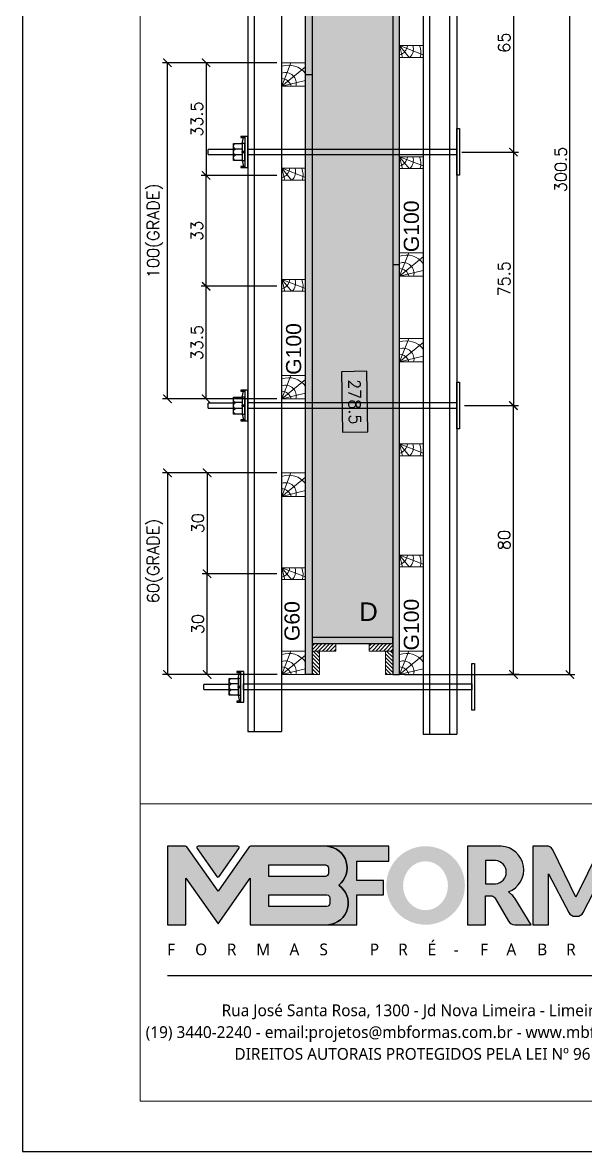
# Model space of a CAD drawing. Extents: x -23436 to 4767, y -4131 to 9755.
# Drawn here: x -19091 to -18757, y 1782 to 2454 of the extents above; entities that cross this region are included whole.
import ezdxf
from ezdxf.enums import TextEntityAlignment as Align

# ---------------------------------------------------------------- set-up
doc = ezdxf.new("R2010")
doc.units = 0
doc.header["$PDMODE"] = 2
doc.header["$PDSIZE"] = 10
doc.linetypes.add('CABLIN', pattern=[0.35, 0.25, -0.1])
doc.linetypes.add('HIDDEN', pattern=[9.525, 6.35, -3.175])
doc.layers.get('0').update_dxf_attribs({"lineweight": 13})
doc.layers.get('Defpoints').update_dxf_attribs({"lineweight": 13})
for name, color, linetype in [('Barra de Ancoragem', 20, 'Continuous'), ('CHAPA', 1, 'Continuous'), ('Concreto', 250, 'HIDDEN'), ('Cota', 4, 'Continuous'), ('Cota Seção (2x)', 4, 'Continuous'), ('Hachura', 252, 'CABLIN'), ('MB Logo', 254, 'Continuous'), ('MEIO_PONT', 93, 'Continuous'), ('Painéis', 30, 'Continuous'), ('Perfil Metálico', 224, 'Continuous'), ('TEXTO_GERAL', 7, 'Continuous')]:
    doc.layers.add(name, color=color, linetype=linetype)
for name, color, linetype, lineweight in [('FOLHA MB', 7, 'Continuous', 13), ('Madeira', 100, 'Continuous', 13), ('sarrafo', 93, 'Continuous', 13), ('Texto Seção', 7, 'Continuous', 15)]:
    doc.layers.add(name, color=color, linetype=linetype, lineweight=lineweight)
doc.layers.add('Laje_Perimetro', color=7, linetype='Continuous', plot=False)
doc.styles.add('ARIAL', font='arial.ttf', dxfattribs={"oblique": 15, "height": 25})
doc.styles.add('MtXpl_Lucida_Sans_Un', font='l_10646.ttf')
doc.styles.add('ROMANS', font='romans.shx')
doc.styles.add('SANSSERIF', font='sas_____.pfb')
doc.dimstyles.new('COTA SECAO', dxfattribs={"dimtxt": 7, "dimasz": 5, "dimexe": 3, "dimexo": 3, "dimgap": 2, "dimtad": 3, "dimdec": 1, "dimlfac": 0.5, "dimzin": 12, "dimdsep": 46, "dimtxsty": 'ROMANS', "dimblk": 'ARCHTICK', "dimcen": 0, "dimclrd": 4, "dimclre": 4, "dimclrt": 1, "dimadec": 1, "dimazin": 3, "dimtfac": 1, "dimtdec": 1, "dimtmove": 0, "dimatfit": 3, "dimldrblk": 'OBLIQUE', "dimfxl": 0, "dimtolj": 1, "dimtzin": 12, "dimarcsym": 0})
doc.dimstyles.new('SECÇÃO 2', dxfattribs={"dimtxt": 7, "dimasz": 6, "dimexe": 0.18, "dimexo": 2, "dimgap": -4, "dimtad": 3, "dimdec": 1, "dimlfac": 0.5, "dimzin": 12, "dimdsep": 46, "dimtxsty": 'ROMANS', "dimblk": 'ARCHTICK', "dimcen": 0.09, "dimse1": 1, "dimse2": 1, "dimsd1": 1, "dimsd2": 1, "dimclrd": 180, "dimclre": 5, "dimclrt": 1, "dimadec": 0, "dimazin": 3, "dimtfac": 1, "dimtdec": 1, "dimtofl": 0, "dimtmove": 0, "dimatfit": 3, "dimldrblk": 'ARCHTICK', "dimfxl": 0, "dimtolj": 1, "dimtzin": 0, "dimarcsym": 0})

# ---------------------------------------------------------------- blocks, each defined once
blk = doc.blocks.new('MB-NOVO')
at = {"layer": 'MB Logo', "linetype": 'Continuous'}
h = blk.add_hatch(color=256, dxfattribs=at)
h.dxf.hatch_style = 1
h.set_gradient(color1=(242, 132, 69), color2=(247, 180, 141), rotation=90, tint=1)
h.paths.add_polyline_path([(-18529.58, 10980.84), (-18475.71, 10980.84, 0.706757), (-18468.67, 11008.01, 0.681802), (-18476.71, 11034.89), (-18529.36, 11034.89, 0.243712), (-18530.18, 11034.46), (-18551.72, 11003.93), (-18573.27, 11034.46, 0.243712), (-18574.09, 11034.89), (-18586.52, 11034.89), (-18586.52, 10980.84), (-18573.87, 10980.84), (-18573.87, 11012.87), (-18551.72, 10981.49), (-18529.58, 11012.87)])
h.paths.add_polyline_path([(-18516.75, 11014.08), (-18516.75, 11021.99), (-18477.79, 11021.99, -0.414214), (-18475.79, 11019.99), (-18475.79, 11016.08, -0.414214), (-18477.79, 11014.08)], flags=16)
h.paths.add_polyline_path([(-18516.75, 11001.39), (-18476.79, 11001.39, -0.414214), (-18474.79, 10999.39), (-18474.79, 10995.48, -0.414214), (-18476.79, 10993.48), (-18516.75, 10993.48)], flags=16)
at = {"layer": 'MB Logo', "true_color": 0x262626}
h = blk.add_hatch(color=250, dxfattribs=at)
h.dxf.hatch_style = 1
h.paths.add_polyline_path([(-18537.31, 11033.31, 0.60809), (-18538.12, 11034.89), (-18565.32, 11034.89, 0.60809), (-18566.14, 11033.31), (-18552.54, 11014.04, 0.518202), (-18550.91, 11014.04)])
h = blk.add_hatch(color=250, dxfattribs=at)
h.dxf.hatch_style = 1
h.paths.add_polyline_path([(-18456.17, 11011.29), (-18456.17, 11024.65), (-18434.21, 11024.65), (-18434.21, 11034.89), (-18476.71, 11034.89, -0.681802), (-18468.67, 11008.01, -0.706757), (-18475.71, 10980.84), (-18456.17, 10980.84), (-18456.17, 11001.45), (-18437.83, 11001.45), (-18437.83, 11011.29)])
h = blk.add_hatch(color=250, dxfattribs=at)
h.dxf.hatch_style = 1
h.paths.add_polyline_path([(-18435.91, 11007.86, 1), (-18381.87, 11007.86, 1)])
edge = h.paths.add_edge_path(flags=16)
edge.add_ellipse((-18408.97, 11007.68), major_axis=(0, 16.84), ratio=0.916255, start_angle=0, end_angle=360)
h = blk.add_hatch(color=250, dxfattribs=at)
h.dxf.hatch_style = 1
h.paths.add_polyline_path([(-18356.97, 11034.89), (-18380.17, 11034.89), (-18380.17, 10980.84), (-18367.64, 10980.84), (-18367.64, 11000.71), (-18363.41, 11000.71, -0.195765), (-18360.9, 10998.88), (-18351.79, 10983.24, 0.261385), (-18347.52, 10980.84), (-18336.38, 10980.84), (-18347.47, 10999, 0.082429), (-18349.61, 11001.48), (-18351.9, 11003.39, 0.81838)])
h.paths.add_polyline_path([(-18360.76, 11009), (-18367.64, 11009), (-18367.64, 11024.98), (-18360.76, 11024.98, -0.92578)], flags=16)
h = blk.add_hatch(color=250, dxfattribs=at)
h.dxf.hatch_style = 1
h.paths.add_polyline_path([(-18286.65, 11015.9), (-18286.65, 10980.84), (-18275.77, 10980.84), (-18275.77, 11034.89), (-18286.65, 11034.89, 0.216647), (-18289.44, 11032.44), (-18305.46, 10999.84), (-18321.61, 11032.7, 0.199908), (-18324.27, 11034.89), (-18335.15, 11034.89), (-18335.15, 10980.84), (-18324.27, 10980.84), (-18324.27, 11015.9), (-18310.42, 10989.3, 0.279644), (-18305.98, 10986.61, 0.340986), (-18300.5, 10989.3)])
h = blk.add_hatch(color=250, dxfattribs=at)
h.dxf.hatch_style = 1
h.paths.add_polyline_path([(-18274.36, 10980.84), (-18264.98, 10980.84, 0.322517), (-18260.24, 10984.26), (-18257.32, 10993), (-18237.21, 10993), (-18234.29, 10984.26, 0.322517), (-18229.55, 10980.84), (-18220.26, 10980.84), (-18241.25, 11034.89), (-18253.37, 11034.89)])
h.paths.add_polyline_path([(-18254.42, 11001.64), (-18247.26, 11023.04), (-18240.11, 11001.64)], flags=16)
h = blk.add_hatch(color=250, dxfattribs=at)
h.dxf.hatch_style = 1
h.paths.add_polyline_path([(-18206.02, 11024.02, -0.247671), (-18196.88, 11024.32), (-18193.53, 11022.53, 0.40799), (-18188.16, 11024.11), (-18185.37, 11029.08, 0.392837), (-18216.16, 11028.69, 0.467779), (-18213.26, 11006.32, 0.077523), (-18201.17, 11002.12, -0.214206), (-18196.11, 10997.94, -0.284295), (-18198.17, 10991.44, -0.26924), (-18208.78, 10991.57), (-18212.21, 10993.65, 0.407727), (-18219.02, 10992.06), (-18221.79, 10987.71, 0.296878), (-18193.23, 10983.12, 0.272251), (-18184.86, 10995.28), (-18184.65, 10997.88, 0.348906), (-18193.71, 11011.21), (-18200.42, 11013.47, -0.045018), (-18205.76, 11015.68, -0.618284)])
at = {"layer": 'MB Logo', "linetype": 'Continuous'}
blk.add_line((-18586.52, 10945.86), (-18184.78, 10945.86), dxfattribs=at)
at = {"layer": 'MB Logo', "color": 23, "linetype": 'Continuous', "true_color": 0xf28445}
for points in [[(-18573.27, 11034.46, 0.243712), (-18574.09, 11034.89), (-18586.52, 11034.89), (-18586.52, 10980.84), (-18573.87, 10980.84), (-18573.87, 11012.87), (-18551.72, 10981.49), (-18529.58, 11012.87), (-18529.58, 10980.84), (-18475.71, 10980.84, 0.706757), (-18468.67, 11008.01, 0.681802), (-18476.71, 11034.89), (-18529.36, 11034.89, 0.243712), (-18530.18, 11034.46), (-18551.72, 11003.93)], [(-18516.75, 11021.99), (-18477.79, 11021.99, -0.414214), (-18475.79, 11019.99), (-18475.79, 11016.08, -0.414214), (-18477.79, 11014.08), (-18516.75, 11014.08)], [(-18516.75, 11001.39), (-18476.79, 11001.39, -0.414214), (-18474.79, 10999.39), (-18474.79, 10995.48, -0.414214), (-18476.79, 10993.48), (-18516.75, 10993.48)]]:
    blk.add_lwpolyline(points, format="xyb", close=True, dxfattribs=at)
at = {"layer": 'MB Logo', "color": 250, "true_color": 0x262626}
for points in [[(-18537.31, 11033.31, 0.60809), (-18538.12, 11034.89), (-18565.32, 11034.89, 0.60809), (-18566.14, 11033.31), (-18552.54, 11014.04, 0.518202), (-18550.91, 11014.04)], [(-18437.83, 11011.29), (-18456.17, 11011.29), (-18456.17, 11024.65), (-18434.21, 11024.65), (-18434.21, 11034.89), (-18476.71, 11034.89, -0.681802), (-18468.67, 11008.01, -0.706757), (-18475.71, 10980.84), (-18456.17, 10980.84), (-18456.17, 11001.45), (-18437.83, 11001.45)], [(-18347.52, 10980.84), (-18336.38, 10980.84), (-18347.47, 10999, 0.082429), (-18349.61, 11001.48), (-18351.9, 11003.39, 0.81838), (-18356.97, 11034.89), (-18380.17, 11034.89), (-18380.17, 10980.84), (-18367.64, 10980.84), (-18367.64, 11000.71), (-18363.41, 11000.71, -0.209789), (-18360.79, 10998.69), (-18351.79, 10983.24, 0.261385)], [(-18286.65, 11015.9), (-18286.65, 10980.84), (-18275.77, 10980.84), (-18275.77, 11034.89), (-18286.65, 11034.89, 0.216647), (-18289.44, 11032.44), (-18305.46, 10999.84), (-18321.48, 11032.44, 0.216647), (-18324.27, 11034.89), (-18335.15, 11034.89), (-18335.15, 10980.84), (-18324.27, 10980.84), (-18324.27, 11015.9), (-18310.42, 10989.3, 0.279644), (-18305.98, 10986.61), (-18304.93, 10986.61, 0.279644), (-18300.5, 10989.3)], [(-18264.98, 10980.84, 0.322517), (-18260.24, 10984.26), (-18257.32, 10993), (-18237.21, 10993), (-18234.29, 10984.26, 0.322517), (-18229.55, 10980.84), (-18220.26, 10980.84), (-18241.25, 11034.89), (-18253.37, 11034.89), (-18274.36, 10980.84)], [(-18206.24, 11015.94, -0.549626), (-18206.37, 11023.82, -0.258723), (-18196.88, 11024.32), (-18193.53, 11022.53, 0.40799), (-18188.16, 11024.11), (-18185.37, 11029.08, 0.392837), (-18216.16, 11028.69, 0.467779), (-18213.26, 11006.32, 0.077523), (-18201.17, 11002.12, -0.203897), (-18196.26, 10998.22), (-18196.08, 10997.79, -0.267611), (-18197.99, 10991.6), (-18198.45, 10991.29, -0.261145), (-18208.78, 10991.57), (-18212.21, 10993.65, 0.407727), (-18219.02, 10992.06), (-18221.79, 10987.71, 0.296878), (-18193.23, 10983.12, 0.265963), (-18184.89, 10994.94), (-18184.67, 10997.65, 0.340466), (-18193.12, 11011.01), (-18200.42, 11013.47, -0.049298)], [(-18367.64, 11009), (-18360.76, 11009, 0.92578), (-18360.76, 11024.98), (-18367.64, 11024.98)]]:
    blk.add_lwpolyline(points, format="xyb", close=True, dxfattribs=at)
blk.add_lwpolyline([(-18247.26, 11023.04), (-18254.42, 11001.64), (-18240.11, 11001.64)], close=True, dxfattribs=at)
at = {"layer": 'MB Logo', "color": 250, "true_color": 0x262626, "style": 'MtXpl_Lucida_Sans_Un'}
for s, height, p in [('F', 8.12, (-18586.78, 10959.76)), ('O', 8.12, (-18567.45, 10959.76)), ('R', 8.12, (-18545.63, 10959.76)), ('M', 8.12, (-18525.4, 10959.76)), ('A', 8.12, (-18502.51, 10959.76)), ('S', 8.12, (-18481.92, 10959.76)), ('P', 8.12, (-18447.27, 10959.76)), ('R', 8.12, (-18427.76, 10959.76)), ('É', 8.12, (-18407.52, 10959.76)), ('F', 8.12, (-18371.38, 10959.76)), ('A', 8.12, (-18353.29, 10959.76)), ('B', 8.12, (-18332.1, 10959.76)), ('R', 8.12, (-18312.21, 10959.76)), ('I', 8.12, (-18292.68, 10959.76)), ('C', 8.12, (-18276.61, 10959.76)), ('A', 8.12, (-18256.26, 10959.76)), ('D', 8.12, (-18235.54, 10959.76)), ('A', 8.12, (-18214.57, 10959.76)), ('S', 8.12, (-18193.6, 10959.76)), ('-', 8.12, (-18389.56, 10959.76)), ('DIREITOS AUTORAIS PROTEGIDOS PELA LEI Nº 9610/98', 8.1225, (-18540.43, 10887.84))]:
    blk.add_text(s, height=height, dxfattribs=at).set_placement(p)
at = {"layer": 'MB Logo', "style": 'MtXpl_Lucida_Sans_Un'}
for s, p in [('Rua José Santa Rosa, 1300 - Jd Nova Limeira - Limeira / SP', (-18549.2, 10917.84)), ('(19) 3440-2240 - email:projetos@mbformas.com.br - www.mbformas.com.br', (-18601.47, 10902.84))]:
    blk.add_text(s, height=8.1225, dxfattribs=at).set_placement(p)
blk = doc.blocks.new('A$C169d8357')
at = {"layer": 'FOLHA MB', "color": 1}
blk.add_line((1109.82, 356.72), (70, 356.72), dxfattribs=at)
for points in [[(0, 1199.94), (0, 149.94), (1485.02, 149.94), (1485.02, 1199.94)], [(70, 1169.94), (70, 179.94), (1455.02, 179.94), (1455.02, 1169.94)]]:
    blk.add_lwpolyline(points, close=True, dxfattribs=at)
at = {"layer": 'MB Logo', "xscale": 0.8642040370897565, "yscale": 0.8642040370897565, "zscale": 0.8642040370897565}
blk.add_blockref('MB-NOVO', (16148.65, -9204.85), dxfattribs=at)
blk = doc.blocks.new('ERTYERTYUYTURTYUTRYU')
at = {"layer": 'Barra de Ancoragem'}
for p, q in [((8963.33, 10873.8), (8963.33, 10855.54)), ((8964.88, 10869.68), (8964.1, 10873.21)), ((8985.14, 10863.2), (8985.14, 10866.14)), ((8964.88, 10859.66), (8964.1, 10856.13))]:
    blk.add_line(p, q, dxfattribs=at)
at = {"layer": 'Barra de Ancoragem', "flags": 128}
for points in [[(8961.54, 10855.54), (8961.54, 10873.8), (8963.33, 10873.8), (8963.33, 10855.54)], [(8963.33, 10873.8), (8965.7, 10873.8), (8965.7, 10873.21), (8963.33, 10873.21)], [(8963.33, 10869.68), (8964.88, 10869.68), (8964.88, 10859.66), (8963.33, 10859.66)], [(8963.33, 10856.13), (8965.7, 10856.13), (8965.7, 10855.54), (8963.33, 10855.54)]]:
    blk.add_lwpolyline(points, close=True, dxfattribs=at)
for points in [[(8964.88, 10859.66), (8970.14, 10859.66), (8970.14, 10869.68), (8964.88, 10869.68)], [(8964.88, 10864.37), (8963.33, 10864.37), (8963.33, 10864.96), (8964.88, 10864.96), (8964.88, 10864.37), (8964.88, 10864.96)], [(8985.14, 10863.2), (8970.14, 10863.2), (8970.14, 10866.14), (8985.14, 10866.14)]]:
    blk.add_lwpolyline(points, dxfattribs=at)
for points in [[(8964.88, 10866.44), (8968.96, 10866.44, 0.729796), (8968.96, 10869.68, 0.729796)], [(8964.88, 10862.9), (8968.96, 10862.9, 0.666667), (8968.96, 10866.44, 0.666667)]]:
    blk.add_lwpolyline(points, format="xyb", dxfattribs=at)
at = {"layer": 'Barra de Ancoragem'}
blk.add_arc((8968.44, 10861.28), 1.7, 287.75636, 72.24364, dxfattribs=at)
blk = doc.blocks.new('*D439')
at = {"layer": 'Cota Seção (2x)', "color": 180, "lineweight": -2, "transparency": 16777216}
for p, q in [((-18886.76, 2246.42), (-18901.76, 2246.15)), ((-18901.76, 2246.15), (-18901.13, 2210.16)), ((-18886.14, 2210.42), (-18886.76, 2246.42)), ((-18901.13, 2210.16), (-18886.14, 2210.42))]:
    blk.add_line(p, q, dxfattribs=at)
at = {"layer": 'Defpoints', "color": 0, "transparency": 16777216}
for p in [(-18912.72, 2644.29), (-18871.25, 2645.02), (-18871.25, 2088)]:
    blk.add_point(p, dxfattribs=at)
at = {"layer": 'Cota Seção (2x)', "color": 1, "transparency": 16777216, "insert": (-18893.95, 2228.29), "char_height": 7, "attachment_point": 5, "rotation": 271.00154, "style": 'ROMANS'}
blk.add_mtext('\\A1;278.5', dxfattribs=at)
blk = doc.blocks.new('_ArchTick')
at = {"color": 0, "linetype": 'ByBlock', "const_width": 0.15}
blk.add_lwpolyline([(-0.5, -0.5), (0.5, 0.5)], dxfattribs=at)
blk = doc.blocks.new('*D441')
at = {"layer": 'Cota', "color": 4, "lineweight": -2, "transparency": 16777216}
for p, q in [((-18864.25, 2667.02), (-18762.97, 2667.02)), ((-18765.97, 2066), (-18765.97, 2667.02)), ((-18864.25, 2066), (-18762.97, 2066))]:
    blk.add_line(p, q, dxfattribs=at)
at = {"layer": 'Defpoints', "color": 0, "transparency": 16777216}
for p in [(-18867.25, 2667.02), (-18765.97, 2667.02), (-18867.25, 2066)]:
    blk.add_point(p, dxfattribs=at)
at = {"layer": 'Cota', "color": 4, "lineweight": -2, "transparency": 16777216, "xscale": 5, "yscale": 5, "zscale": 5}
for p, rotation in [((-18765.97, 2667.02), 90), ((-18765.97, 2066), 270)]:
    blk.add_blockref('_ArchTick', p, dxfattribs=dict(at, rotation=rotation))
at = {"layer": 'Cota', "color": 1, "transparency": 16777216, "insert": (-18771.47, 2366.51), "char_height": 7, "attachment_point": 5, "rotation": 90, "style": 'ROMANS'}
blk.add_mtext('\\A1;300.5', dxfattribs=at)
blk = doc.blocks.new('_OBLIQUE')
at = {"color": 0, "linetype": 'ByBlock', "lineweight": -2}
for p, q in [((0, 0), (-1, 0)), ((-0.5, -0.5), (0.5, 0.5))]:
    blk.add_line(p, q, dxfattribs=at)
blk = doc.blocks.new('PONTALETE')
at = {"layer": 'Madeira'}
for q in [(2.71, 7), (7, 5.76), (7, 1.74)]:
    blk.add_line((0, 0), q, dxfattribs=at)
blk.add_lwpolyline([(0, 0), (7, 0), (7, 7), (0, 7)], close=True, dxfattribs=at)
for centre, radius, start, end in [((2.04, 0.06), 6.23, 37.2818, 109.0913), ((1.09, 0.9), 3.19, 343.603, 109.9847), ((-0.21, -0.78), 3.09, 14.6322, 86.0383)]:
    blk.add_arc(centre, radius, start, end, dxfattribs=at)
blk = doc.blocks.new('MEIO PONTALETE')
at = {"layer": 'Madeira'}
for q in [(2.71, 7), (3.5, 2.88), (3.5, 0.87)]:
    blk.add_line((0, 0), q, dxfattribs=at)
blk.add_lwpolyline([(0, 0), (3.5, 0), (3.5, 7), (0, 7)], close=True, dxfattribs=at)
for centre, radius, start, end in [((2.04, 0.06), 6.23, 76.4499, 109.0913), ((1.09, 0.9), 3.19, 40.9063, 109.9847), ((-0.21, -0.78), 3.09, 14.6322, 86.0383)]:
    blk.add_arc(centre, radius, start, end, dxfattribs=at)
blk = doc.blocks.new('*D391')
at = {"layer": 'Cota', "color": 4, "lineweight": -2, "transparency": 16777216}
for p, q in [((-18940.25, 2186), (-19008.26, 2186)), ((-19005.26, 2186), (-19005.26, 2066)), ((-18940.25, 2066), (-19008.26, 2066))]:
    blk.add_line(p, q, dxfattribs=at)
at = {"layer": 'Defpoints', "color": 0, "transparency": 16777216}
for p in [(-18937.25, 2186), (-19005.26, 2066), (-18937.25, 2066)]:
    blk.add_point(p, dxfattribs=at)
at = {"layer": 'Cota', "color": 4, "lineweight": -2, "transparency": 16777216, "xscale": 5, "yscale": 5, "zscale": 5}
for p, rotation in [((-19005.26, 2186), 90), ((-19005.26, 2066), 270)]:
    blk.add_blockref('_ArchTick', p, dxfattribs=dict(at, rotation=rotation))
at = {"layer": 'Cota', "color": 1, "transparency": 16777216, "insert": (-19012.59, 2133.64), "char_height": 7, "attachment_point": 5, "rotation": 90, "style": 'ROMANS'}
blk.add_mtext('\\A1;60(GRADE)', dxfattribs=at)
blk = doc.blocks.new('*D392')
at = {"layer": 'Cota', "color": 4, "lineweight": -2, "transparency": 16777216}
for p, q in [((-18940.25, 2186), (-18984.68, 2186)), ((-18981.68, 2186), (-18981.68, 2126)), ((-18940.25, 2126), (-18984.68, 2126))]:
    blk.add_line(p, q, dxfattribs=at)
at = {"layer": 'Defpoints', "color": 0, "transparency": 16777216}
for p in [(-18937.25, 2186), (-18981.68, 2126), (-18937.25, 2126)]:
    blk.add_point(p, dxfattribs=at)
at = {"layer": 'Cota', "color": 4, "lineweight": -2, "transparency": 16777216, "xscale": 5, "yscale": 5, "zscale": 5}
for p, rotation in [((-18981.68, 2186), 90), ((-18981.68, 2126), 270)]:
    blk.add_blockref('_ArchTick', p, dxfattribs=dict(at, rotation=rotation))
at = {"layer": 'Cota', "color": 1, "transparency": 16777216, "insert": (-18987.18, 2156), "char_height": 7, "attachment_point": 5, "rotation": 90, "style": 'ROMANS'}
blk.add_mtext('\\A1;30', dxfattribs=at)
blk = doc.blocks.new('*D393')
at = {"layer": 'Cota', "color": 4, "lineweight": -2, "transparency": 16777216}
for p, q in [((-18940.25, 2126), (-18984.68, 2126)), ((-18981.68, 2066.03), (-18981.68, 2126)), ((-18940.13, 2066.03), (-18984.68, 2066.03))]:
    blk.add_line(p, q, dxfattribs=at)
at = {"layer": 'Defpoints', "color": 0, "transparency": 16777216}
for p in [(-18981.68, 2126), (-18937.25, 2126), (-18937.13, 2066.03)]:
    blk.add_point(p, dxfattribs=at)
at = {"layer": 'Cota', "color": 4, "lineweight": -2, "transparency": 16777216, "xscale": 5, "yscale": 5, "zscale": 5}
for p, rotation in [((-18981.68, 2126), 90), ((-18981.68, 2066.03), 270)]:
    blk.add_blockref('_ArchTick', p, dxfattribs=dict(at, rotation=rotation))
at = {"layer": 'Cota', "color": 1, "transparency": 16777216, "insert": (-18987.18, 2096.01), "char_height": 7, "attachment_point": 5, "rotation": 90, "style": 'ROMANS'}
blk.add_mtext('\\A1;30', dxfattribs=at)
blk = doc.blocks.new('*D1004')
at = {"layer": 'Cota Seção (2x)', "color": 4, "lineweight": -2, "transparency": 16777216}
for p, q in [((-18940.26, 2297.02), (-18985.27, 2297.02)), ((-18982.27, 2230.02), (-18982.27, 2297.02)), ((-18940.29, 2230.02), (-18985.27, 2230.02))]:
    blk.add_line(p, q, dxfattribs=at)
at = {"layer": 'Defpoints', "color": 0, "transparency": 16777216}
for p in [(-18982.27, 2297.02), (-18937.26, 2297.02), (-18937.29, 2230.02)]:
    blk.add_point(p, dxfattribs=at)
at = {"layer": 'Cota Seção (2x)', "color": 4, "lineweight": -2, "transparency": 16777216, "xscale": 5, "yscale": 5, "zscale": 5}
for p, rotation in [((-18982.27, 2297.02), 90), ((-18982.27, 2230.02), 270)]:
    blk.add_blockref('_ArchTick', p, dxfattribs=dict(at, rotation=rotation))
at = {"layer": 'Cota Seção (2x)', "color": 1, "transparency": 16777216, "insert": (-18987.77, 2263.52), "char_height": 7, "attachment_point": 5, "rotation": 90, "style": 'ROMANS'}
blk.add_mtext('\\A1;33.5', dxfattribs=at)
blk = doc.blocks.new('*D1005')
at = {"layer": 'Cota Seção (2x)', "color": 4, "lineweight": -2, "transparency": 16777216}
for p, q in [((-18940.29, 2430.02), (-18985.27, 2430.02)), ((-18982.27, 2430.02), (-18982.27, 2362.98)), ((-18940.28, 2362.98), (-18985.27, 2362.98))]:
    blk.add_line(p, q, dxfattribs=at)
at = {"layer": 'Defpoints', "color": 0, "transparency": 16777216}
for p in [(-18937.29, 2430.02), (-18982.27, 2362.98), (-18937.28, 2362.98)]:
    blk.add_point(p, dxfattribs=at)
at = {"layer": 'Cota Seção (2x)', "color": 4, "lineweight": -2, "transparency": 16777216, "xscale": 5, "yscale": 5, "zscale": 5}
for p, rotation in [((-18982.27, 2430.02), 90), ((-18982.27, 2362.98), 270)]:
    blk.add_blockref('_ArchTick', p, dxfattribs=dict(at, rotation=rotation))
at = {"layer": 'Cota Seção (2x)', "color": 1, "transparency": 16777216, "insert": (-18987.77, 2396.5), "char_height": 7, "attachment_point": 5, "rotation": 90, "style": 'ROMANS'}
blk.add_mtext('\\A1;33.5', dxfattribs=at)
blk = doc.blocks.new('*D1006')
at = {"layer": 'Cota Seção (2x)', "color": 4, "lineweight": -2, "transparency": 16777216}
for p, q in [((-18940.28, 2362.98), (-18985.27, 2362.98)), ((-18982.27, 2297.02), (-18982.27, 2362.98)), ((-18940.29, 2297.02), (-18985.27, 2297.02))]:
    blk.add_line(p, q, dxfattribs=at)
at = {"layer": 'Defpoints', "color": 0, "transparency": 16777216}
for p in [(-18982.27, 2362.98), (-18937.28, 2362.98), (-18937.29, 2297.02)]:
    blk.add_point(p, dxfattribs=at)
at = {"layer": 'Cota Seção (2x)', "color": 4, "lineweight": -2, "transparency": 16777216, "xscale": 5, "yscale": 5, "zscale": 5}
for p, rotation in [((-18982.27, 2362.98), 90), ((-18982.27, 2297.02), 270)]:
    blk.add_blockref('_ArchTick', p, dxfattribs=dict(at, rotation=rotation))
at = {"layer": 'Cota Seção (2x)', "color": 1, "transparency": 16777216, "insert": (-18987.77, 2330), "char_height": 7, "attachment_point": 5, "rotation": 90, "style": 'ROMANS'}
blk.add_mtext('\\A1;33', dxfattribs=at)
blk = doc.blocks.new('*D1007')
at = {"layer": 'Cota Seção (2x)', "color": 4, "lineweight": -2, "transparency": 16777216}
for p, q in [((-18940.25, 2430.02), (-19008.26, 2430.02)), ((-19005.26, 2230.02), (-19005.26, 2430.02)), ((-18940.29, 2230.02), (-19008.26, 2230.02))]:
    blk.add_line(p, q, dxfattribs=at)
at = {"layer": 'Defpoints', "color": 0, "transparency": 16777216}
for p in [(-19005.26, 2430.02), (-18937.25, 2430.02), (-18937.29, 2230.02)]:
    blk.add_point(p, dxfattribs=at)
at = {"layer": 'Cota Seção (2x)', "color": 4, "lineweight": -2, "transparency": 16777216, "xscale": 5, "yscale": 5, "zscale": 5}
for p, rotation in [((-19005.26, 2430.02), 90), ((-19005.26, 2230.02), 270)]:
    blk.add_blockref('_ArchTick', p, dxfattribs=dict(at, rotation=rotation))
at = {"layer": 'Cota Seção (2x)', "color": 1, "transparency": 16777216, "insert": (-19012.59, 2330.02), "char_height": 7, "attachment_point": 5, "rotation": 90, "style": 'ROMANS'}
blk.add_mtext('\\A1;100(GRADE)', dxfattribs=at)
blk = doc.blocks.new('*D1009')
at = {"layer": 'Cota Seção (2x)', "color": 4, "lineweight": -2, "transparency": 16777216}
for p, q in [((-18828.69, 2226.03), (-18796.57, 2226.03)), ((-18799.57, 2066.03), (-18799.57, 2226.03)), ((-18796.24, 2066.03), (-18802.57, 2066.03))]:
    blk.add_line(p, q, dxfattribs=at)
at = {"layer": 'Defpoints', "color": 0, "transparency": 16777216}
for p in [(-18831.69, 2226.03), (-18799.57, 2226.03), (-18793.24, 2066.03)]:
    blk.add_point(p, dxfattribs=at)
at = {"layer": 'Cota Seção (2x)', "color": 4, "lineweight": -2, "transparency": 16777216, "xscale": 5, "yscale": 5, "zscale": 5}
for p, rotation in [((-18799.57, 2226.03), 90), ((-18799.57, 2066.03), 270)]:
    blk.add_blockref('_ArchTick', p, dxfattribs=dict(at, rotation=rotation))
at = {"layer": 'Cota Seção (2x)', "color": 1, "transparency": 16777216, "insert": (-18805.07, 2146.03), "char_height": 7, "attachment_point": 5, "rotation": 90, "style": 'ROMANS'}
blk.add_mtext('\\A1;80', dxfattribs=at)
blk = doc.blocks.new('*D1010')
at = {"layer": 'Cota Seção (2x)', "color": 4, "lineweight": -2, "transparency": 16777216}
for p, q in [((-18807.06, 2507.02), (-18796.57, 2507.02)), ((-18799.57, 2507.02), (-18799.57, 2376.92)), ((-18830.31, 2376.92), (-18796.57, 2376.92))]:
    blk.add_line(p, q, dxfattribs=at)
at = {"layer": 'Defpoints', "color": 0, "transparency": 16777216}
for p in [(-18810.06, 2507.02), (-18833.31, 2376.92), (-18799.57, 2376.92)]:
    blk.add_point(p, dxfattribs=at)
at = {"layer": 'Cota Seção (2x)', "color": 4, "lineweight": -2, "transparency": 16777216, "xscale": 5, "yscale": 5, "zscale": 5}
for p, rotation in [((-18799.57, 2507.02), 90), ((-18799.57, 2376.92), 270)]:
    blk.add_blockref('_ArchTick', p, dxfattribs=dict(at, rotation=rotation))
at = {"layer": 'Cota Seção (2x)', "color": 1, "transparency": 16777216, "insert": (-18805.07, 2441.97), "char_height": 7, "attachment_point": 5, "rotation": 90, "style": 'ROMANS'}
blk.add_mtext('\\A1;65', dxfattribs=at)
blk = doc.blocks.new('*D1011')
at = {"layer": 'Cota Seção (2x)', "color": 4, "lineweight": -2, "transparency": 16777216}
for p, q in [((-18830.31, 2376.92), (-18796.57, 2376.92)), ((-18799.57, 2376.92), (-18799.57, 2226.02)), ((-18807.06, 2226.02), (-18796.57, 2226.02))]:
    blk.add_line(p, q, dxfattribs=at)
at = {"layer": 'Defpoints', "color": 0, "transparency": 16777216}
for p in [(-18833.31, 2376.92), (-18810.06, 2226.02), (-18799.57, 2226.02)]:
    blk.add_point(p, dxfattribs=at)
at = {"layer": 'Cota Seção (2x)', "color": 4, "lineweight": -2, "transparency": 16777216, "xscale": 5, "yscale": 5, "zscale": 5}
for p, rotation in [((-18799.57, 2376.92), 90), ((-18799.57, 2226.02), 270)]:
    blk.add_blockref('_ArchTick', p, dxfattribs=dict(at, rotation=rotation))
at = {"layer": 'Cota Seção (2x)', "color": 1, "transparency": 16777216, "insert": (-18805.07, 2301.47), "char_height": 7, "attachment_point": 5, "rotation": 90, "style": 'ROMANS'}
blk.add_mtext('\\A1;75.5', dxfattribs=at)

msp = doc.modelspace()

# ---------------------------------------------------------------- hatches: boundary and pattern name
at = {"layer": 'Concreto'}
h = msp.add_hatch(dxfattribs=at)
h.set_pattern_fill('AR-CONC', color=256, scale=0.1, angle=90)
h.set_pattern_definition([(140, (-8380.234, -5860.34), (1.593909, 18.218467), [1.905, -20.955]), (85, (-8380.234, -5860.34), (-19.105685, -3.524342), [1.524, -16.764058]), (190.45144, (-8380.101, -5858.822), (-17.511775, 14.694125), [1.619, -17.809024]), (136.1842, (-8385.314, -5860.34), (4.204233, 27.107904), [2.8575, -31.4325]), (186.63556, (-8384.963, -5858.08), (-24.74261, 23.740413), [2.4285, -26.71356]), (81.18415, (-8385.314, -5860.34), (-24.74261, 23.740413), [2.285997, -25.145973]), (111, (-8384.044, -5857.8), (10.22652, 15.161439), [1.905, -20.955]), (56, (-8384.044, -5857.8), (-18.418797, 6.180203), [1.524, -16.764]), (161.45145, (-8383.192, -5856.537), (-8.192277, 21.341642), [1.619, -17.808994]), (127.5, (-8380.234, -5860.34), (-8.455504, 0.3088603), [0, -16.5608, 0, -17.018, 0, -16.8275]), (97.5, (-8380.234, -5860.34), (-10.0180575, 6.681966), [0, -9.7028, 0, -16.1798, 0, -6.4135]), (57.5, (-8380.234, -5866.0044), (0.5728744, 13.5590595), [0, -6.35, 0, -19.812, 0, -26.289]), (47.5, (-8380.234, -5868.544), (-2.542649, 14.812918), [0, -8.255, 0, -13.1572, 0, -18.669])])
h.paths.add_polyline_path([(-18919.247, 2088.247), (-18919.247, 2645.079), (-18871.247, 2644.579), (-18871.247, 2087.747)])
at = {"layer": 'Hachura'}
h = msp.add_hatch(color=256, dxfattribs=at)
h.dxf.hatch_style = 1
h.paths.add_polyline_path([(-18919.247, 2065.997), (-18923.247, 2065.997), (-18923.247, 2667.017), (-18919.247, 2667.017)])
h = msp.add_hatch(color=256, dxfattribs=at)
h.dxf.hatch_style = 1
h.paths.add_polyline_path([(-18871.247, 2065.997), (-18867.247, 2065.997), (-18867.247, 2667.017), (-18871.247, 2667.017)])
h = msp.add_hatch(color=256, dxfattribs=at)
h.dxf.hatch_style = 1
h.paths.add_polyline_path([(-18919.247, 2087.997), (-18919.247, 2084.397), (-18871.247, 2084.397), (-18871.247, 2087.997)])
h = msp.add_hatch(dxfattribs=at)
h.set_pattern_fill('ANSI31', color=256, scale=0.5, angle=540, style=0)
h.set_pattern_definition([(225, (-28408.1987, -20845.0107), (1.12253202, -1.12253202), [])])
h.paths.add_polyline_path([(-18919.247, 2084.397), (-18919.247, 2079.997), (-18905.247, 2079.997), (-18905.247, 2084.397)])
h = msp.add_hatch(dxfattribs=at)
h.set_pattern_fill('ANSI31', color=256, scale=0.5, angle=540, style=0)
h.set_pattern_definition([(225, (-28374.1987, -20845.0107), (1.12253202, -1.12253202), [])])
h.paths.add_polyline_path([(-18885.247, 2084.397), (-18885.247, 2079.997), (-18871.247, 2079.997), (-18871.247, 2084.397)])
h = msp.add_hatch(dxfattribs=at)
h.set_pattern_fill('ANSI31', color=256, scale=0.5, angle=450, style=0)
h.set_pattern_definition([(135, (-41810.655, 11568.9493), (-1.12253202, -1.12253202), [])])
h.paths.add_polyline_path([(-18919.247, 2079.997), (-18914.847, 2079.997), (-18914.847, 2065.997), (-18919.247, 2065.997)])
h = msp.add_hatch(dxfattribs=at)
h.set_pattern_fill('ANSI31', color=256, scale=0.5, angle=450, style=0)
h.set_pattern_definition([(135, (-41800.655, 11568.9493), (-1.12253202, -1.12253202), [])])
h.paths.add_polyline_path([(-18871.247, 2079.997), (-18875.647, 2079.997), (-18875.647, 2065.997), (-18871.247, 2065.997)])

# ---------------------------------------------------------------- linework, layer by layer
for points in [[(-18853.247, 2303.006), (-18867.247, 2303.006), (-18867.247, 2503.006), (-18853.247, 2503.006)], [(-18923.247, 2230.017), (-18937.247, 2230.017), (-18937.247, 2430.017), (-18923.247, 2430.017)], [(-18853.247, 2065.997), (-18867.247, 2065.997), (-18867.247, 2265.997), (-18853.247, 2265.997)], [(-18923.247, 2185.997), (-18937.247, 2185.997), (-18937.247, 2065.997), (-18923.247, 2065.997)]]:
    msp.add_lwpolyline(points, close=True)
at = {"layer": 'Barra de Ancoragem', "flags": 128}
for points in [[(-18831.688, 2390.809), (-18831.688, 2363.072), (-18833.288, 2363.072), (-18833.288, 2390.809)], [(-18833.314, 2375.142), (-18957.432, 2375.142), (-18957.432, 2378.693), (-18833.314, 2378.693)], [(-18831.688, 2239.896), (-18831.688, 2212.159), (-18833.288, 2212.159), (-18833.288, 2239.896)], [(-18833.314, 2224.228), (-18957.432, 2224.228), (-18957.432, 2227.779), (-18833.314, 2227.779)], [(-18822.647, 2072.537), (-18822.647, 2044.8), (-18824.247, 2044.8), (-18824.247, 2072.537)], [(-18824.273, 2056.869), (-18959.962, 2056.869), (-18959.962, 2060.421), (-18824.273, 2060.421)]]:
    msp.add_lwpolyline(points, close=True, dxfattribs=at)
at = {"layer": 'CHAPA'}
for points in [[(-18919.247, 2065.997), (-18923.247, 2065.997), (-18923.247, 2667.017), (-18919.247, 2667.017)], [(-18871.247, 2065.997), (-18867.247, 2065.997), (-18867.247, 2667.017), (-18871.247, 2667.017)], [(-18919.247, 2087.997), (-18919.247, 2084.397), (-18871.247, 2084.397), (-18871.247, 2087.997)]]:
    msp.add_lwpolyline(points, close=True, dxfattribs=at)
at = {"layer": 'Laje_Perimetro'}
msp.add_lwpolyline([(-17606.377, 2832.259), (-19091.397, 2832.259), (-19091.397, 1782.259), (-17606.377, 1782.259)], close=True, dxfattribs=at)
at = {"layer": 'Painéis', "color": 32, "true_color": 0xcd6928}
for p, q in [((-18923.247, 2423.017), (-18919.247, 2423.017)), ((-18871.247, 2310.006), (-18867.247, 2310.006))]:
    msp.add_line(p, q, dxfattribs=at)
at = {"layer": 'Perfil Metálico'}
for p, q in [((-18957.432, 2697.075), (-18957.432, 2032.075)), ((-18953.432, 2032.075), (-18953.432, 2697.075)), ((-18937.432, 2697.075), (-18937.432, 2032.075)), ((-18853.314, 2695.475), (-18853.314, 2030.475)), ((-18849.314, 2030.475), (-18849.314, 2695.475)), ((-18837.314, 2030.475), (-18837.314, 2695.475)), ((-18833.314, 2695.475), (-18833.314, 2030.475)), ((-18957.432, 2032.075), (-18937.432, 2032.075)), ((-18853.314, 2030.475), (-18833.314, 2030.475))]:
    msp.add_line(p, q, dxfattribs=at)
at = {"layer": 'sarrafo'}
for points in [[(-18905.247, 2079.997), (-18919.247, 2079.997), (-18919.247, 2084.397), (-18905.247, 2084.397)], [(-18905.247, 2079.997), (-18919.247, 2079.997), (-18919.247, 2084.397), (-18905.247, 2084.397)], [(-18871.247, 2079.997), (-18885.247, 2079.997), (-18885.247, 2084.397), (-18871.247, 2084.397)], [(-18871.247, 2079.997), (-18885.247, 2079.997), (-18885.247, 2084.397), (-18871.247, 2084.397)], [(-18914.847, 2065.997), (-18914.847, 2079.997), (-18919.247, 2079.997), (-18919.247, 2065.997)], [(-18914.847, 2065.997), (-18914.847, 2079.997), (-18919.247, 2079.997), (-18919.247, 2065.997)], [(-18875.647, 2065.997), (-18875.647, 2079.997), (-18871.247, 2079.997), (-18871.247, 2065.997)], [(-18875.647, 2065.997), (-18875.647, 2079.997), (-18871.247, 2079.997), (-18871.247, 2065.997)]]:
    msp.add_lwpolyline(points, close=True, dxfattribs=at)

# ---------------------------------------------------------------- block references
at = {"xscale": -1}
for p in [(-9995.887, -8487.751), (-9995.887, -8638.665), (-9998.417, -8806.024)]:
    msp.add_blockref('ERTYERTYUYTURTYUTRYU', p, dxfattribs=at)
at = {"layer": 'Madeira', "xscale": 1.999999997962732, "yscale": 1.999999997962732, "zscale": 1.999999997962732, "rotation": 269.9999999999999}
for p in [(-18867.247, 2440.231), (-18867.247, 2374.073), (-18937.247, 2367.242), (-18937.247, 2301.084), (-18867.247, 2203.222), (-18867.247, 2137.064)]:
    msp.add_blockref('MEIO PONTALETE', p, dxfattribs=at)
at = {"layer": 'Madeira', "xscale": 2, "yscale": 2, "zscale": 2}
for p in [(-18937.247, 2416.017), (-18867.247, 2303.006), (-18867.247, 2251.997), (-18937.247, 2230.017), (-18867.247, 2065.997)]:
    msp.add_blockref('PONTALETE', p, dxfattribs=at)
at = {"layer": 'MB Logo'}
msp.add_blockref('A$C169d8357', (-19091.397, 1632.321), dxfattribs=at)
at = {"layer": 'MEIO_PONT', "xscale": 2, "yscale": 2, "zscale": 2}
for p in [(-18937.247, 2171.997), (-18937.247, 2065.997)]:
    msp.add_blockref('PONTALETE', p, dxfattribs=at)
at = {"layer": 'MEIO_PONT', "xscale": 1.999999997962732, "yscale": 1.999999997962732, "zscale": 1.999999997962732, "rotation": 270}
msp.add_blockref('MEIO PONTALETE', (-18937.247, 2129.497), dxfattribs=at)

# ---------------------------------------------------------------- texts
at = {"layer": 'Texto Seção', "color": 0, "linetype": 'Continuous', "style": 'SANSSERIF'}
for p in [(-18860.283, 2317.32), (-18930.283, 2244.331), (-18860.283, 2080.311)]:
    msp.add_text('G100', height=9, rotation=90, dxfattribs=at).set_placement(p, align=Align.MIDDLE_LEFT)
at = {"layer": 'TEXTO_GERAL', "color": 0, "linetype": 'Continuous', "style": 'SANSSERIF'}
msp.add_text('G60', height=9, rotation=90, dxfattribs=at).set_placement((-18931.2, 2085.922), align=Align.MIDDLE_LEFT)
at = {"layer": 'TEXTO_GERAL', "style": 'ARIAL'}
msp.add_text('D', height=11, dxfattribs=at).set_placement((-18885.733, 2103.407), align=Align.MIDDLE_CENTER)

# ---------------------------------------------------------------- dimensions: what is measured, and where the dimension line sits
at = {"layer": 'Cota'}
for base, p1, p2, picture, middle in [((-18765.969, 2667.017), (-18867.247, 2065.997), (-18867.247, 2667.017), '*D441', (-18771.469, 2366.507)), ((-18981.684, 2125.997), (-18937.247, 2185.997), (-18937.247, 2125.997), '*D392', (-18987.184, 2155.997)), ((-18981.684, 2125.997), (-18937.127, 2066.027), (-18937.247, 2125.997), '*D393', (-18987.184, 2096.012))]:
    dim = msp.add_linear_dim(base=base, p1=p1, p2=p2, angle=90, dimstyle='COTA SECAO', dxfattribs=at)
    dim.commit()
    dim.dimension.update_dxf_attribs({"geometry": picture, "text_midpoint": middle})
dim = msp.add_linear_dim(base=(-19005.256, 2065.997), p1=(-18937.247, 2185.997), p2=(-18937.247, 2065.997), angle=90, text='<>(GRADE)', dimstyle='COTA SECAO', dxfattribs=at)
dim.commit()
dim.dimension.update_dxf_attribs({"geometry": '*D391', "text_midpoint": (-19005.256, 2133.642), "dimtype": 160})
at = {"layer": 'Cota Seção (2x)'}
dim = msp.add_linear_dim(base=(-18912.723, 2644.292), p1=(-18871.247, 2087.997), p2=(-18871.247, 2645.017), angle=91.00154, dimstyle='SECÇÃO 2', dxfattribs=at)
dim.commit()
dim.dimension.update_dxf_attribs({"geometry": '*D439', "text_midpoint": (-18905.447, 2228.086), "dimtype": 160})
for base, p1, p2, picture, middle in [((-18799.571630491, 2376.917299745), (-18810.060555376, 2507.017299743), (-18833.314426068, 2376.917299745), '*D1010', (-18805.071630491, 2441.967299744)), ((-18982.27, 2362.976), (-18937.291, 2430.017), (-18937.276, 2362.976), '*D1005', (-18987.77, 2396.497)), ((-18799.571630491, 2226.017299743), (-18833.314426068, 2376.917299745), (-18810.060555376, 2226.017299743), '*D1011', (-18805.071630491, 2301.467299744)), ((-18982.27, 2362.976), (-18937.291, 2297.017), (-18937.276, 2362.976), '*D1006', (-18987.77, 2329.997)), ((-18982.27, 2297.017), (-18937.291, 2230.017), (-18937.263, 2297.017), '*D1004', (-18987.77, 2263.517)), ((-18799.572, 2226.027), (-18793.239, 2066.027), (-18831.688, 2226.027), '*D1009', (-18805.072, 2146.027))]:
    dim = msp.add_linear_dim(base=base, p1=p1, p2=p2, angle=90, dimstyle='COTA SECAO', dxfattribs=at)
    dim.commit()
    dim.dimension.update_dxf_attribs({"geometry": picture, "text_midpoint": middle})
dim = msp.add_linear_dim(base=(-19005.256, 2430.017), p1=(-18937.291, 2230.017), p2=(-18937.247, 2430.017), angle=90, text='<>(GRADE)', dimstyle='COTA SECAO', dxfattribs=at)
dim.commit()
dim.dimension.update_dxf_attribs({"geometry": '*D1007', "text_midpoint": (-19012.59, 2330.017)})

doc.saveas('drawing.dxf')
